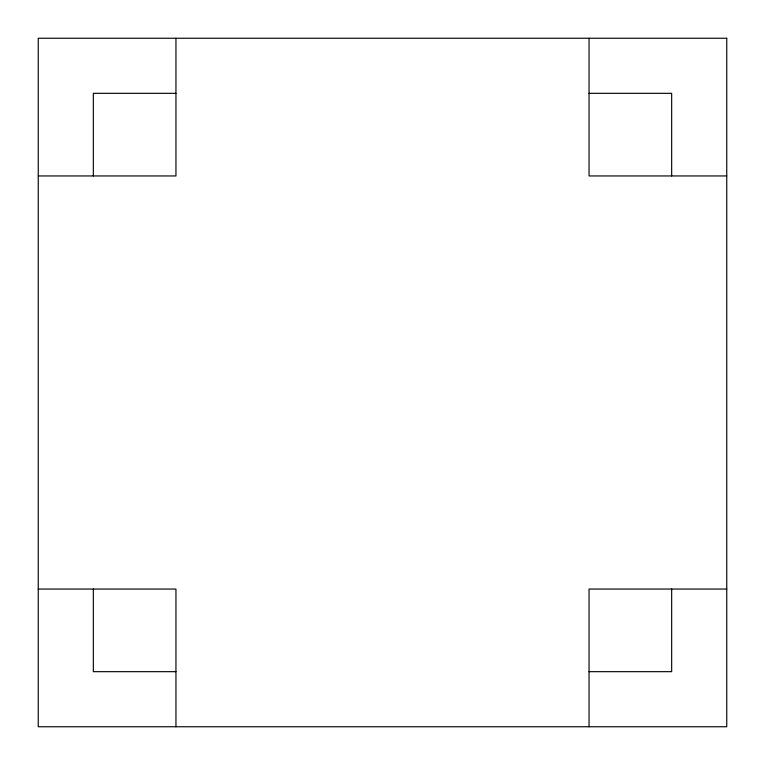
<?xml version="1.0" encoding="UTF-8"?>
<svg xmlns="http://www.w3.org/2000/svg" width="765" height="765" viewBox="0 0 765 765"><rect width="100%" height="100%" fill="white"/><g stroke="black" fill="none" stroke-linecap="round" stroke-linejoin="round"><path stroke-width="1.15" d="M175.95 93.33L93.33 93.33L93.33 175.95M589.05 93.33L671.67 93.33L671.67 175.95M38.25 175.95L175.95 175.95L175.95 38.25M726.75 175.95L589.05 175.95L589.05 38.25M38.25 589.05L175.95 589.05L175.95 726.75M726.75 589.05L589.05 589.05L589.05 726.75M175.95 671.67L93.33 671.67L93.33 589.05M589.05 671.67L671.67 671.67L671.67 589.05M726.75 38.25L38.25 38.25L38.25 726.75L726.75 726.75L726.75 38.25"/></g></svg>
